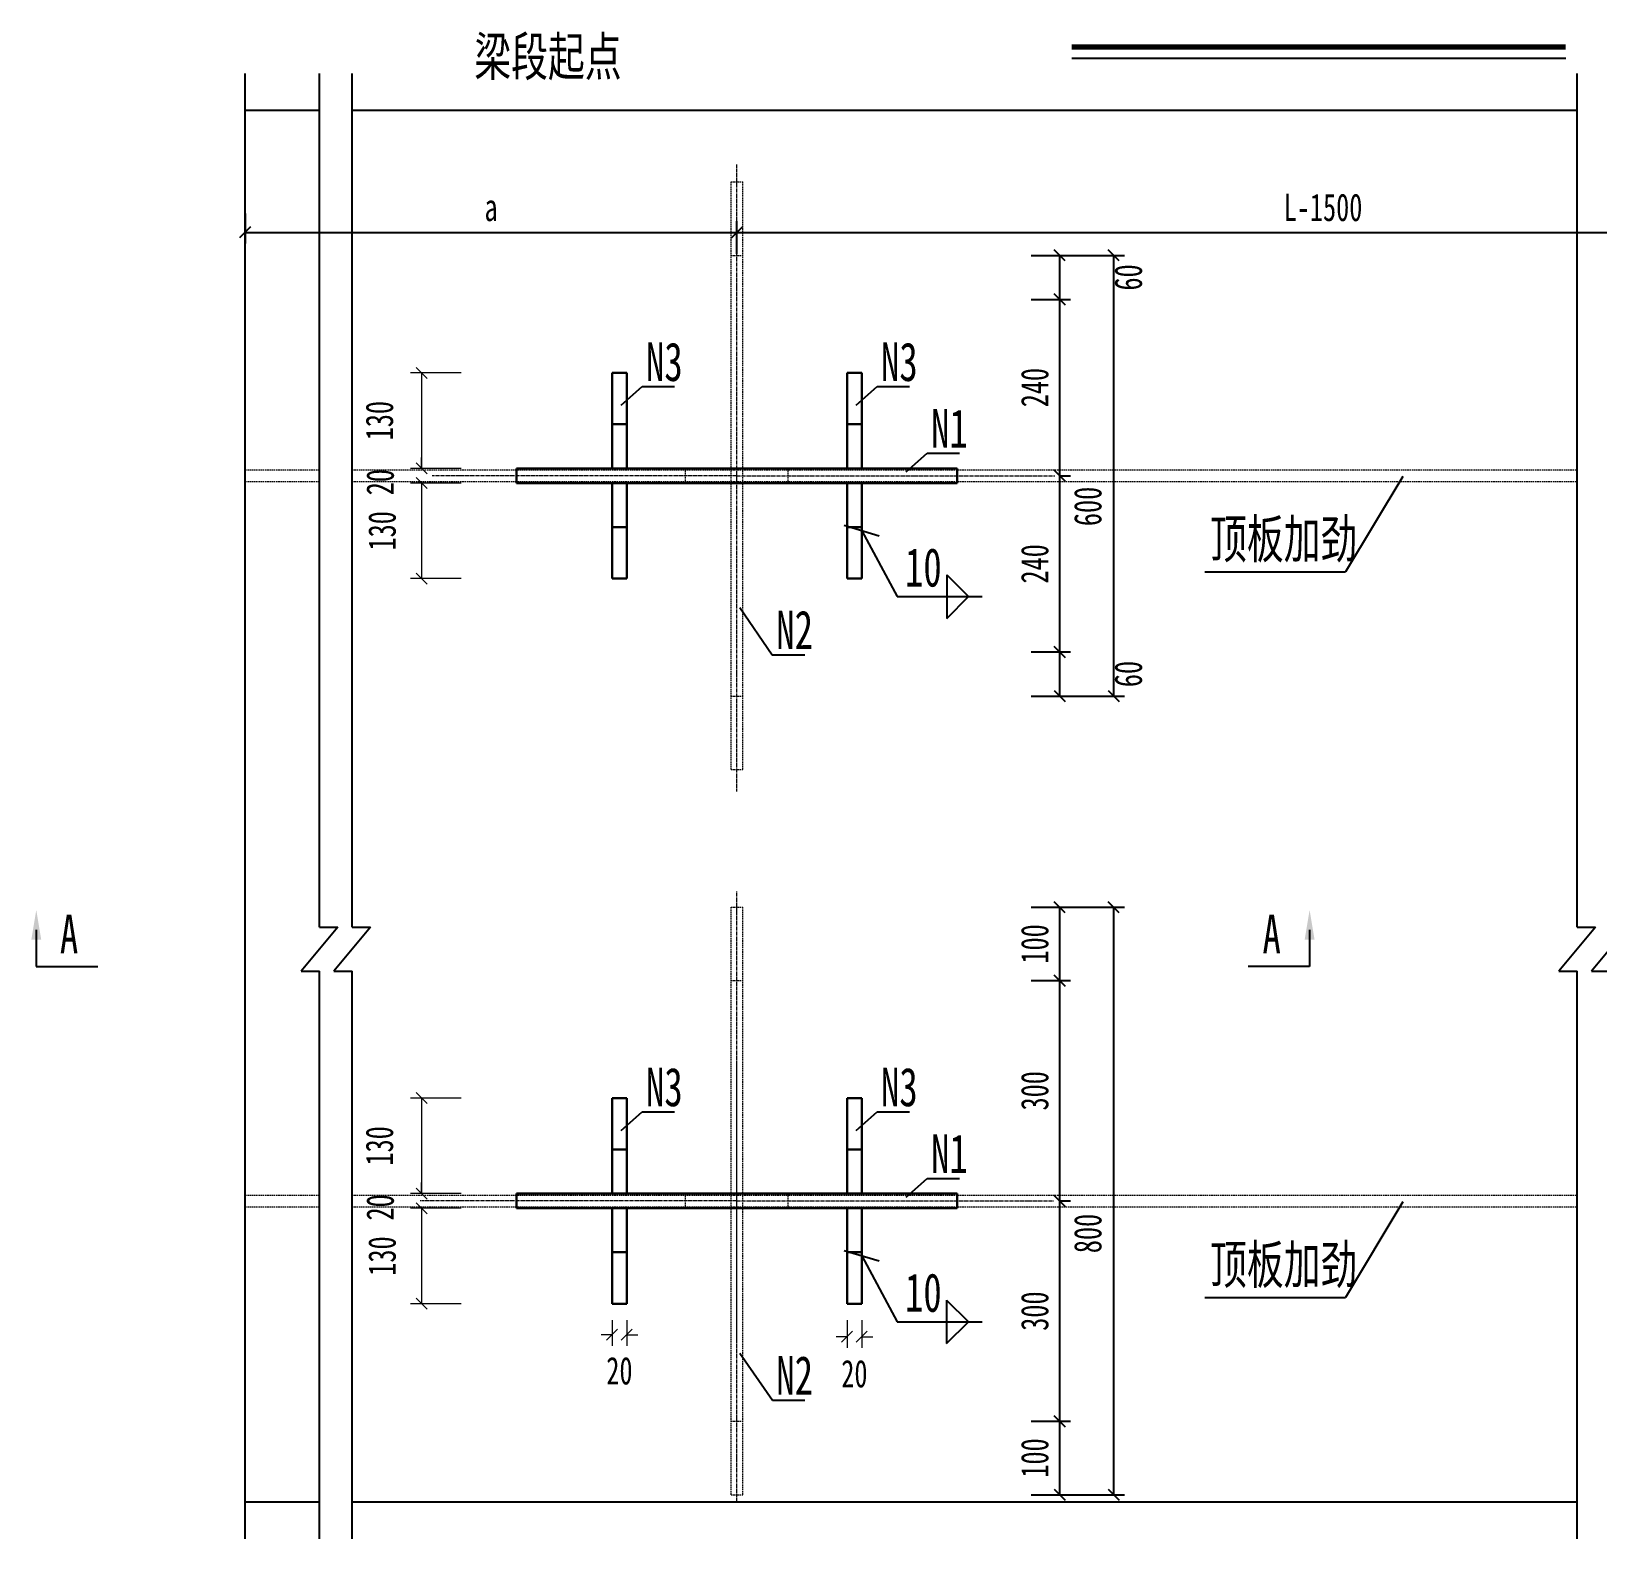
# Model space of a CAD drawing. Extents: x -9343 to 70062, y -6614 to 5134.
# Drawn here: x -9189 to -7056, y -2223 to -170 of the extents above; entities that cross this region are included whole.
import ezdxf

# ---------------------------------------------------------------- set-up
doc = ezdxf.new("R2010")
doc.units = 0
doc.header["$MEASUREMENT"] = 0
doc.header["$PDMODE"] = 34
doc.linetypes.add('CENTER2', pattern=[1.125, 0.75, -0.125, 0.125, -0.125])
doc.linetypes.add('DASHED2', pattern=[0.375, 0.25, -0.125])
doc.layers.get('0').update_dxf_attribs({"linetype": 'CONTINUOUS'})
doc.layers.get('DEFPOINTS').update_dxf_attribs({"color": 8, "linetype": 'CONTINUOUS'})
for name, color, linetype, lineweight in [('CENTER', 2, 'CONTINUOUS', 15), ('DASHED', 2, 'DASHED2', 15), ('dim', 4, 'CONTINUOUS', 13), ('text', 7, 'CONTINUOUS', 15), ('轮廓线', 3, 'CONTINUOUS', 30)]:
    doc.layers.add(name, color=color, linetype=linetype, lineweight=lineweight)
doc.styles.get("Standard").update_dxf_attribs({"font": '仿宋_GB2312.ttf', "width": 0.7})
doc.dimstyles.new('09BC1300', dxfattribs={"dimscale": 0, "dimtxt": 2.5, "dimasz": 1, "dimexe": 1, "dimexo": 1.5, "dimgap": 1, "dimtad": 1, "dimdec": 1, "dimdsep": 46, "dimtxsty": 'Standard', "dimblk": 'OBLIQUE', "dimcen": 0, "dimclrd": 256, "dimclre": 256, "dimclrt": 7, "dimadec": 0, "dimazin": 2, "dimtfac": 1, "dimtdec": 1, "dimtofl": 0, "dimtmove": 2, "dimatfit": 3, "dimldrblk": 'OBLIQUE', "dimfxl": 4, "dimfxlon": 1, "dimtolj": 1, "dimtzin": 0, "dimlwd": -1, "dimlwe": -1, "dimarcsym": 0})

# ---------------------------------------------------------------- blocks, each defined once
blk = doc.blocks.new('_Oblique')
at = {"color": 0, "linetype": 'ByBlock', "lineweight": -2}
blk.add_line((-0.5, -0.5), (0.5, 0.5), dxfattribs=at)
blk = doc.blocks.new('*D3')
at = {"layer": 'DEFPOINTS', "color": 0, "transparency": 16777216}
for p in [(-8580.9, -635.6), (-8657.2, -765.6), (-8580.9, -765.6)]:
    blk.add_point(p, dxfattribs=at)
at = {"layer": 'dim', "transparency": 16777216}
for p, q in [((-8603.4, -635.6), (-8672.2, -635.6)), ((-8657.2, -635.6), (-8657.2, -765.6)), ((-8603.4, -765.6), (-8672.2, -765.6))]:
    blk.add_line(p, q, dxfattribs=at)
at = {"layer": 'dim', "transparency": 16777216, "xscale": 14.99999996629198, "yscale": 14.99999996629198, "zscale": 14.99999996629198}
for p, rotation in [((-8657.2, -635.6), 90), ((-8657.2, -765.6), 270)]:
    blk.add_blockref('_Oblique', p, dxfattribs=dict(at, rotation=rotation))
at = {"layer": 'dim', "color": 7, "transparency": 16777216, "insert": (-8714.5, -700.6), "char_height": 37.5, "attachment_point": 5, "rotation": 90}
blk.add_mtext('\\A1;130', dxfattribs=at)
blk = doc.blocks.new('*D4')
at = {"layer": 'DEFPOINTS', "color": 0, "transparency": 16777216}
for p in [(-8580.9, -765.6), (-8657.2, -785.6), (-8580.9, -785.6)]:
    blk.add_point(p, dxfattribs=at)
at = {"layer": 'dim', "transparency": 16777216}
for p, q in [((-8603.4, -765.6), (-8672.2, -765.6)), ((-8657.2, -765.6), (-8657.2, -750.6)), ((-8603.4, -785.6), (-8672.2, -785.6)), ((-8657.2, -785.6), (-8657.2, -800.6))]:
    blk.add_line(p, q, dxfattribs=at)
at = {"layer": 'dim', "transparency": 16777216, "xscale": 14.99999996629198, "yscale": 14.99999996629198, "zscale": 14.99999996629198}
for p, rotation in [((-8657.2, -765.6), 270), ((-8657.2, -785.6), 90)]:
    blk.add_blockref('_Oblique', p, dxfattribs=dict(at, rotation=rotation))
at = {"layer": 'dim', "color": 7, "transparency": 16777216, "insert": (-8713.5, -784.4), "char_height": 37.5, "attachment_point": 5, "rotation": 90}
blk.add_mtext('\\A1;20', dxfattribs=at)
blk = doc.blocks.new('*D5')
at = {"layer": 'DEFPOINTS', "color": 0, "transparency": 16777216}
for p in [(-8580.9, -785.6), (-8657.2, -915.6), (-8580.9, -915.6)]:
    blk.add_point(p, dxfattribs=at)
at = {"layer": 'dim', "transparency": 16777216}
for p, q in [((-8603.4, -785.6), (-8672.2, -785.6)), ((-8657.2, -785.6), (-8657.2, -915.6)), ((-8603.4, -915.6), (-8672.2, -915.6))]:
    blk.add_line(p, q, dxfattribs=at)
at = {"layer": 'dim', "transparency": 16777216, "xscale": 14.99999996629198, "yscale": 14.99999996629198, "zscale": 14.99999996629198}
for p, rotation in [((-8657.2, -785.6), 90), ((-8657.2, -915.6), 270)]:
    blk.add_blockref('_Oblique', p, dxfattribs=dict(at, rotation=rotation))
at = {"layer": 'dim', "color": 7, "transparency": 16777216, "insert": (-8710.9, -850.6), "char_height": 37.5, "attachment_point": 5, "rotation": 90}
blk.add_mtext('\\A1;130', dxfattribs=at)
blk = doc.blocks.new('*D6')
at = {"layer": 'DEFPOINTS', "color": 0, "transparency": 16777216}
for p in [(-8580.9, -1773.1), (-8657.2, -1903.1), (-8580.9, -1903.1)]:
    blk.add_point(p, dxfattribs=at)
at = {"layer": 'dim', "transparency": 16777216}
for p, q in [((-8603.4, -1773.1), (-8672.2, -1773.1)), ((-8657.2, -1773.1), (-8657.2, -1903.1)), ((-8603.4, -1903.1), (-8672.2, -1903.1))]:
    blk.add_line(p, q, dxfattribs=at)
at = {"layer": 'dim', "transparency": 16777216, "xscale": 14.99999996629198, "yscale": 14.99999996629198, "zscale": 14.99999996629198}
for p, rotation in [((-8657.2, -1773.1), 90), ((-8657.2, -1903.1), 270)]:
    blk.add_blockref('_Oblique', p, dxfattribs=dict(at, rotation=rotation))
at = {"layer": 'dim', "color": 7, "transparency": 16777216, "insert": (-8710.9, -1838.1), "char_height": 37.5, "attachment_point": 5, "rotation": 90}
blk.add_mtext('\\A1;130', dxfattribs=at)
blk = doc.blocks.new('*D7')
at = {"layer": 'DEFPOINTS', "color": 0, "transparency": 16777216}
for p in [(-8580.9, -1623.1), (-8657.2, -1753.1), (-8580.9, -1753.1)]:
    blk.add_point(p, dxfattribs=at)
at = {"layer": 'dim', "transparency": 16777216}
for p, q in [((-8603.4, -1623.1), (-8672.2, -1623.1)), ((-8657.2, -1623.1), (-8657.2, -1753.1)), ((-8603.4, -1753.1), (-8672.2, -1753.1))]:
    blk.add_line(p, q, dxfattribs=at)
at = {"layer": 'dim', "transparency": 16777216, "xscale": 14.99999996629198, "yscale": 14.99999996629198, "zscale": 14.99999996629198}
for p, rotation in [((-8657.2, -1623.1), 90), ((-8657.2, -1753.1), 270)]:
    blk.add_blockref('_Oblique', p, dxfattribs=dict(at, rotation=rotation))
at = {"layer": 'dim', "color": 7, "transparency": 16777216, "insert": (-8714.5, -1688.1), "char_height": 37.5, "attachment_point": 5, "rotation": 90}
blk.add_mtext('\\A1;130', dxfattribs=at)
blk = doc.blocks.new('*D8')
at = {"layer": 'DEFPOINTS', "color": 0, "transparency": 16777216}
for p in [(-8580.9, -1753.1), (-8657.2, -1773.1), (-8580.9, -1773.1)]:
    blk.add_point(p, dxfattribs=at)
at = {"layer": 'dim', "transparency": 16777216}
for p, q in [((-8657.2, -1753.1), (-8657.2, -1738.1)), ((-8603.4, -1753.1), (-8672.2, -1753.1)), ((-8603.4, -1773.1), (-8672.2, -1773.1)), ((-8657.2, -1773.1), (-8657.2, -1788.1))]:
    blk.add_line(p, q, dxfattribs=at)
at = {"layer": 'dim', "transparency": 16777216, "xscale": 14.99999996629198, "yscale": 14.99999996629198, "zscale": 14.99999996629198}
for p, rotation in [((-8657.2, -1753.1), 270), ((-8657.2, -1773.1), 90)]:
    blk.add_blockref('_Oblique', p, dxfattribs=dict(at, rotation=rotation))
at = {"layer": 'dim', "color": 7, "transparency": 16777216, "insert": (-8713.5, -1771.9), "char_height": 37.5, "attachment_point": 5, "rotation": 90}
blk.add_mtext('\\A1;20', dxfattribs=at)
blk = doc.blocks.new('*D9')
at = {"layer": 'DEFPOINTS', "color": 0, "transparency": 16777216}
for p in [(-8397.8, -1903.1), (-8377.8, -1903.1), (-8377.8, -1945.3)]:
    blk.add_point(p, dxfattribs=at)
at = {"layer": 'dim', "transparency": 16777216}
for p, q in [((-8397.8, -1925.6), (-8397.8, -1960.3)), ((-8377.8, -1925.6), (-8377.8, -1960.3)), ((-8397.8, -1945.3), (-8412.8, -1945.3)), ((-8377.8, -1945.3), (-8362.8, -1945.3))]:
    blk.add_line(p, q, dxfattribs=at)
at = {"layer": 'dim', "transparency": 16777216, "xscale": 14.99999996629198, "yscale": 14.99999996629198, "zscale": 14.99999996629198}
blk.add_blockref('_Oblique', (-8397.8, -1945.3), dxfattribs=at)
at = {"layer": 'dim', "transparency": 16777216, "xscale": 14.99999996629198, "yscale": 14.99999996629198, "zscale": 14.99999996629198, "rotation": 180}
blk.add_blockref('_Oblique', (-8377.8, -1945.3), dxfattribs=at)
at = {"layer": 'dim', "color": 7, "transparency": 16777216, "insert": (-8387.8, -1994.5), "char_height": 37.5, "attachment_point": 5}
blk.add_mtext('\\A1;20', dxfattribs=at)
blk = doc.blocks.new('*D10')
at = {"layer": 'DEFPOINTS', "color": 0, "transparency": 16777216}
for p in [(-8077.8, -1903.1), (-8057.8, -1903.1), (-8057.8, -1948.1)]:
    blk.add_point(p, dxfattribs=at)
at = {"layer": 'dim', "transparency": 16777216}
for p, q in [((-8077.8, -1925.6), (-8077.8, -1963.1)), ((-8057.8, -1925.6), (-8057.8, -1963.1)), ((-8077.8, -1948.1), (-8092.8, -1948.1)), ((-8057.8, -1948.1), (-8042.8, -1948.1))]:
    blk.add_line(p, q, dxfattribs=at)
at = {"layer": 'dim', "transparency": 16777216, "xscale": 14.99999996629198, "yscale": 14.99999996629198, "zscale": 14.99999996629198}
blk.add_blockref('_Oblique', (-8077.8, -1948.1), dxfattribs=at)
at = {"layer": 'dim', "transparency": 16777216, "xscale": 14.99999996629198, "yscale": 14.99999996629198, "zscale": 14.99999996629198, "rotation": 180}
blk.add_blockref('_Oblique', (-8057.8, -1948.1), dxfattribs=at)
at = {"layer": 'dim', "color": 7, "transparency": 16777216, "insert": (-8067.8, -1998.5), "char_height": 37.5, "attachment_point": 5}
blk.add_mtext('\\A1;20', dxfattribs=at)
blk = doc.blocks.new('*D46')
at = {"ltscale": 4, "transparency": 16777216}
for p, q in [((-7827.2, -475.6), (-7773.3, -475.6)), ((-7788.3, -475.6), (-7788.3, -535.6)), ((-7827.2, -535.6), (-7773.3, -535.6))]:
    blk.add_line(p, q, dxfattribs=at)
at = {"layer": 'DEFPOINTS', "color": 0, "ltscale": 4, "transparency": 16777216}
for p in [(-7849.7, -475.6), (-7849.7, -535.6), (-7788.3, -535.6)]:
    blk.add_point(p, dxfattribs=at)
at = {"ltscale": 4, "transparency": 16777216, "xscale": 14.99999996629198, "yscale": 14.99999996629198, "zscale": 14.99999996629198}
for p, rotation in [((-7788.3, -475.6), 90), ((-7788.3, -535.6), 270)]:
    blk.add_blockref('_Oblique', p, dxfattribs=dict(at, rotation=rotation))
at = {"color": 7, "ltscale": 4, "transparency": 16777216, "insert": (-7694.6, -505.6), "char_height": 37.5, "attachment_point": 5, "rotation": 90}
blk.add_mtext('\\A1;60', dxfattribs=at)
blk = doc.blocks.new('*D47')
at = {"ltscale": 4, "transparency": 16777216}
for p, q in [((-7827.2, -535.6), (-7773.3, -535.6)), ((-7788.3, -535.6), (-7788.3, -775.6)), ((-7788.3, -775.6), (-7773.3, -775.6))]:
    blk.add_line(p, q, dxfattribs=at)
at = {"layer": 'DEFPOINTS', "color": 0, "ltscale": 4, "transparency": 16777216}
for p in [(-7849.7, -535.6), (-7794.7, -775.6), (-7788.3, -775.6)]:
    blk.add_point(p, dxfattribs=at)
at = {"ltscale": 4, "transparency": 16777216, "xscale": 14.99999996629198, "yscale": 14.99999996629198, "zscale": 14.99999996629198}
for p, rotation in [((-7788.3, -535.6), 90), ((-7788.3, -775.6), 270)]:
    blk.add_blockref('_Oblique', p, dxfattribs=dict(at, rotation=rotation))
at = {"color": 7, "ltscale": 4, "transparency": 16777216, "insert": (-7822.1, -655.6), "char_height": 37.5, "attachment_point": 5, "rotation": 90}
blk.add_mtext('\\A1;240', dxfattribs=at)
blk = doc.blocks.new('*D48')
at = {"ltscale": 4, "transparency": 16777216}
for p, q in [((-7788.3, -775.6), (-7773.3, -775.6)), ((-7788.3, -775.6), (-7788.3, -1015.6)), ((-7827.2, -1015.6), (-7773.3, -1015.6))]:
    blk.add_line(p, q, dxfattribs=at)
at = {"layer": 'DEFPOINTS', "color": 0, "ltscale": 4, "transparency": 16777216}
for p in [(-7794.7, -775.6), (-7849.7, -1015.6), (-7788.3, -1015.6)]:
    blk.add_point(p, dxfattribs=at)
at = {"ltscale": 4, "transparency": 16777216, "xscale": 14.99999996629198, "yscale": 14.99999996629198, "zscale": 14.99999996629198}
for p, rotation in [((-7788.3, -775.6), 90), ((-7788.3, -1015.6), 270)]:
    blk.add_blockref('_Oblique', p, dxfattribs=dict(at, rotation=rotation))
at = {"color": 7, "ltscale": 4, "transparency": 16777216, "insert": (-7822.1, -895.6), "char_height": 37.5, "attachment_point": 5, "rotation": 90}
blk.add_mtext('\\A1;240', dxfattribs=at)
blk = doc.blocks.new('*D49')
at = {"ltscale": 4, "transparency": 16777216}
for p, q in [((-7827.2, -1015.6), (-7773.3, -1015.6)), ((-7788.3, -1015.6), (-7788.3, -1075.6)), ((-7827.2, -1075.6), (-7773.3, -1075.6))]:
    blk.add_line(p, q, dxfattribs=at)
at = {"layer": 'DEFPOINTS', "color": 0, "ltscale": 4, "transparency": 16777216}
for p in [(-7849.7, -1015.6), (-7849.7, -1075.6), (-7788.3, -1075.6)]:
    blk.add_point(p, dxfattribs=at)
at = {"ltscale": 4, "transparency": 16777216, "xscale": 14.99999996629198, "yscale": 14.99999996629198, "zscale": 14.99999996629198}
for p, rotation in [((-7788.3, -1015.6), 90), ((-7788.3, -1075.6), 270)]:
    blk.add_blockref('_Oblique', p, dxfattribs=dict(at, rotation=rotation))
at = {"color": 7, "ltscale": 4, "transparency": 16777216, "insert": (-7694.6, -1045.6), "char_height": 37.5, "attachment_point": 5, "rotation": 90}
blk.add_mtext('\\A1;60', dxfattribs=at)
blk = doc.blocks.new('*D50')
at = {"ltscale": 4, "transparency": 16777216}
for p, q in [((-7774.9, -475.6), (-7699.9, -475.6)), ((-7714.9, -475.6), (-7714.9, -1075.6)), ((-7774.9, -1075.6), (-7699.9, -1075.6))]:
    blk.add_line(p, q, dxfattribs=at)
at = {"layer": 'DEFPOINTS', "color": 0, "ltscale": 4, "transparency": 16777216}
for p in [(-7849.7, -475.6), (-7849.7, -1075.6), (-7714.9, -1075.6)]:
    blk.add_point(p, dxfattribs=at)
at = {"ltscale": 4, "transparency": 16777216, "xscale": 14.99999996629198, "yscale": 14.99999996629198, "zscale": 14.99999996629198}
for p, rotation in [((-7714.9, -475.6), 90), ((-7714.9, -1075.6), 270)]:
    blk.add_blockref('_Oblique', p, dxfattribs=dict(at, rotation=rotation))
at = {"color": 7, "ltscale": 4, "transparency": 16777216, "insert": (-7749.8, -817.4), "char_height": 37.5, "attachment_point": 5, "rotation": 90}
blk.add_mtext('\\A1;600', dxfattribs=at)
blk = doc.blocks.new('*D51')
at = {"ltscale": 4, "transparency": 16777216}
for p, q in [((-7827.2, -1363.1), (-7773.3, -1363.1)), ((-7788.3, -1363.1), (-7788.3, -1463.1)), ((-7827.2, -1463.1), (-7773.3, -1463.1))]:
    blk.add_line(p, q, dxfattribs=at)
at = {"layer": 'DEFPOINTS', "color": 0, "ltscale": 4, "transparency": 16777216}
for p in [(-7849.7, -1363.1), (-7849.7, -1463.1), (-7788.3, -1463.1)]:
    blk.add_point(p, dxfattribs=at)
at = {"ltscale": 4, "transparency": 16777216, "xscale": 14.99999996629198, "yscale": 14.99999996629198, "zscale": 14.99999996629198}
for p, rotation in [((-7788.3, -1363.1), 90), ((-7788.3, -1463.1), 270)]:
    blk.add_blockref('_Oblique', p, dxfattribs=dict(at, rotation=rotation))
at = {"color": 7, "ltscale": 4, "transparency": 16777216, "insert": (-7822.1, -1413.1), "char_height": 37.5, "attachment_point": 5, "rotation": 90}
blk.add_mtext('\\A1;100', dxfattribs=at)
blk = doc.blocks.new('*D52')
at = {"ltscale": 4, "transparency": 16777216}
for p, q in [((-7827.2, -1463.1), (-7773.3, -1463.1)), ((-7788.3, -1463.1), (-7788.3, -1763.1)), ((-7788.3, -1763.1), (-7773.3, -1763.1))]:
    blk.add_line(p, q, dxfattribs=at)
at = {"layer": 'DEFPOINTS', "color": 0, "ltscale": 4, "transparency": 16777216}
for p in [(-7849.7, -1463.1), (-7794.7, -1763.1), (-7788.3, -1763.1)]:
    blk.add_point(p, dxfattribs=at)
at = {"ltscale": 4, "transparency": 16777216, "xscale": 14.99999996629198, "yscale": 14.99999996629198, "zscale": 14.99999996629198}
for p, rotation in [((-7788.3, -1463.1), 90), ((-7788.3, -1763.1), 270)]:
    blk.add_blockref('_Oblique', p, dxfattribs=dict(at, rotation=rotation))
at = {"color": 7, "ltscale": 4, "transparency": 16777216, "insert": (-7822.1, -1613.1), "char_height": 37.5, "attachment_point": 5, "rotation": 90}
blk.add_mtext('\\A1;300', dxfattribs=at)
blk = doc.blocks.new('*D53')
at = {"ltscale": 4, "transparency": 16777216}
for p, q in [((-7788.3, -1763.1), (-7773.3, -1763.1)), ((-7788.3, -1763.1), (-7788.3, -2063.1)), ((-7827.2, -2063.1), (-7773.3, -2063.1))]:
    blk.add_line(p, q, dxfattribs=at)
at = {"layer": 'DEFPOINTS', "color": 0, "ltscale": 4, "transparency": 16777216}
for p in [(-7794.7, -1763.1), (-7849.7, -2063.1), (-7788.3, -2063.1)]:
    blk.add_point(p, dxfattribs=at)
at = {"ltscale": 4, "transparency": 16777216, "xscale": 14.99999996629198, "yscale": 14.99999996629198, "zscale": 14.99999996629198}
for p, rotation in [((-7788.3, -1763.1), 90), ((-7788.3, -2063.1), 270)]:
    blk.add_blockref('_Oblique', p, dxfattribs=dict(at, rotation=rotation))
at = {"color": 7, "ltscale": 4, "transparency": 16777216, "insert": (-7822.1, -1913.1), "char_height": 37.5, "attachment_point": 5, "rotation": 90}
blk.add_mtext('\\A1;300', dxfattribs=at)
blk = doc.blocks.new('*D54')
at = {"ltscale": 4, "transparency": 16777216}
for p, q in [((-7827.2, -2063.1), (-7773.3, -2063.1)), ((-7788.3, -2063.1), (-7788.3, -2163.1)), ((-7827.2, -2163.1), (-7773.3, -2163.1))]:
    blk.add_line(p, q, dxfattribs=at)
at = {"layer": 'DEFPOINTS', "color": 0, "ltscale": 4, "transparency": 16777216}
for p in [(-7849.7, -2063.1), (-7849.7, -2163.1), (-7788.3, -2163.1)]:
    blk.add_point(p, dxfattribs=at)
at = {"ltscale": 4, "transparency": 16777216, "xscale": 14.99999996629198, "yscale": 14.99999996629198, "zscale": 14.99999996629198}
for p, rotation in [((-7788.3, -2063.1), 90), ((-7788.3, -2163.1), 270)]:
    blk.add_blockref('_Oblique', p, dxfattribs=dict(at, rotation=rotation))
at = {"color": 7, "ltscale": 4, "transparency": 16777216, "insert": (-7822.1, -2113.1), "char_height": 37.5, "attachment_point": 5, "rotation": 90}
blk.add_mtext('\\A1;100', dxfattribs=at)
blk = doc.blocks.new('*D55')
at = {"ltscale": 4, "transparency": 16777216}
for p, q in [((-7774.9, -1363.1), (-7699.9, -1363.1)), ((-7714.9, -1363.1), (-7714.9, -2163.1)), ((-7774.9, -2163.1), (-7699.9, -2163.1))]:
    blk.add_line(p, q, dxfattribs=at)
at = {"layer": 'DEFPOINTS', "color": 0, "ltscale": 4, "transparency": 16777216}
for p in [(-7849.7, -1363.1), (-7849.7, -2163.1), (-7714.9, -2163.1)]:
    blk.add_point(p, dxfattribs=at)
at = {"ltscale": 4, "transparency": 16777216, "xscale": 14.99999996629198, "yscale": 14.99999996629198, "zscale": 14.99999996629198}
for p, rotation in [((-7714.9, -1363.1), 90), ((-7714.9, -2163.1), 270)]:
    blk.add_blockref('_Oblique', p, dxfattribs=dict(at, rotation=rotation))
at = {"color": 7, "ltscale": 4, "transparency": 16777216, "insert": (-7749.8, -1807.4), "char_height": 37.5, "attachment_point": 5, "rotation": 90}
blk.add_mtext('\\A1;800', dxfattribs=at)
blk = doc.blocks.new('*D56')
at = {"ltscale": 4, "transparency": 16777216}
for p, q in [((-8897.5, -418.6), (-8897.5, -459.2)), ((-8897.5, -444.2), (-8227.8, -444.2)), ((-8227.8, -473.6), (-8227.8, -429.2))]:
    blk.add_line(p, q, dxfattribs=at)
at = {"layer": 'DEFPOINTS', "color": 0, "ltscale": 4, "transparency": 16777216}
for p in [(-8897.5, -396.1), (-8227.8, -444.2), (-8227.8, -496.1)]:
    blk.add_point(p, dxfattribs=at)
at = {"ltscale": 4, "transparency": 16777216, "xscale": 14.99999996629198, "yscale": 14.99999996629198, "zscale": 14.99999996629198, "rotation": 180}
blk.add_blockref('_Oblique', (-8897.5, -444.2), dxfattribs=at)
at = {"ltscale": 4, "transparency": 16777216, "xscale": 14.99999996629198, "yscale": 14.99999996629198, "zscale": 14.99999996629198}
blk.add_blockref('_Oblique', (-8227.8, -444.2), dxfattribs=at)
at = {"color": 7, "ltscale": 4, "transparency": 16777216, "insert": (-8562.6, -410.4), "char_height": 37.5, "attachment_point": 5}
blk.add_mtext('\\A1;a', dxfattribs=at)
blk = doc.blocks.new('*D57')
at = {"ltscale": 4, "transparency": 16777216}
for p, q in [((-6631.3, -418.6), (-6631.3, -459.2)), ((-8227.8, -473.6), (-8227.8, -429.2)), ((-8227.8, -444.2), (-6631.3, -444.2))]:
    blk.add_line(p, q, dxfattribs=at)
at = {"layer": 'DEFPOINTS', "color": 0, "ltscale": 4, "transparency": 16777216}
for p in [(-6631.3, -396.1), (-6631.3, -444.2), (-8227.8, -496.1)]:
    blk.add_point(p, dxfattribs=at)
at = {"ltscale": 4, "transparency": 16777216, "xscale": 14.99999996629198, "yscale": 14.99999996629198, "zscale": 14.99999996629198, "rotation": 180}
blk.add_blockref('_Oblique', (-8227.8, -444.2), dxfattribs=at)
at = {"ltscale": 4, "transparency": 16777216, "xscale": 14.99999996629198, "yscale": 14.99999996629198, "zscale": 14.99999996629198}
blk.add_blockref('_Oblique', (-6631.3, -444.2), dxfattribs=at)
at = {"color": 7, "ltscale": 4, "transparency": 16777216, "insert": (-7429.6, -410.4), "char_height": 37.5, "attachment_point": 5}
blk.add_mtext('\\A1;L-1500', dxfattribs=at)

msp = doc.modelspace()

# ---------------------------------------------------------------- linework, layer by layer
for p, q in [((-7771.71, -206.81), (-7099, -206.81)), ((-8897.47, -1390.19), (-8897.47, -227.71)), ((-8796.17, -1390.19), (-8796.17, -227.71)), ((-8751.83, -1390.19), (-8751.83, -227.71)), ((-7083.33, -1390.19), (-7083.33, -227.71)), ((-8897.47, -277.71), (-8796.17, -277.71)), ((-8751.83, -277.71), (-7508.69, -277.71)), ((-7508.69, -277.71), (-7083.33, -277.71)), ((-8065.38, -679.73), (-8036.97, -654.27)), ((-8036.97, -654.27), (-7992.71, -654.27)), ((-7320.7, -776.45), (-7399.07, -906.67)), ((-7941.94, -910.5), (-7941.94, -969.85)), ((-7941.94, -910.5), (-7912.27, -940.18)), ((-7590.37, -906.67), (-7399.07, -906.67)), ((-7941.94, -969.85), (-7912.27, -940.18)), ((-9181.96, -1393.8), (-9181.96, -1443.64)), ((-8897.47, -2222.96), (-8897.47, -1390.19)), ((-8771.17, -1390.19), (-8821.17, -1450.19)), ((-8796.17, -1390.19), (-8771.17, -1390.19)), ((-8726.83, -1390.19), (-8776.83, -1450.19)), ((-8751.83, -1390.19), (-8726.83, -1390.19)), ((-7447.87, -1393.8), (-7447.87, -1443.64)), ((-7058.33, -1390.19), (-7108.33, -1450.19)), ((-7083.33, -1390.19), (-7058.33, -1390.19)), ((-7013.99, -1390.19), (-7063.99, -1450.19)), ((-9181.96, -1443.64), (-9098.28, -1443.64)), ((-8821.17, -1450.19), (-8796.17, -1450.19)), ((-8796.17, -2222.96), (-8796.17, -1450.19)), ((-8776.83, -1450.19), (-8751.83, -1450.19)), ((-8751.83, -2222.96), (-8751.83, -1450.19)), ((-7447.87, -1443.64), (-7531.54, -1443.64)), ((-7108.33, -1450.19), (-7083.33, -1450.19)), ((-7083.33, -2222.96), (-7083.33, -1450.19)), ((-7063.99, -1450.19), (-7038.99, -1450.19)), ((-7320.7, -1764.39), (-7399.07, -1894.62)), ((-7942.24, -1898.01), (-7942.24, -1957.36)), ((-7942.24, -1898.01), (-7912.56, -1927.69)), ((-7590.37, -1894.62), (-7399.07, -1894.62)), ((-7942.24, -1957.36), (-7912.56, -1927.69)), ((-8897.47, -2172.96), (-8796.17, -2172.96)), ((-8751.83, -2172.96), (-7496.46, -2172.96)), ((-7496.46, -2172.96), (-7083.33, -2172.96))]:
    msp.add_line(p, q)
at = {"ltscale": 4}
for p, q in [((-8385.38, -679.73), (-8356.97, -654.27)), ((-8356.97, -654.27), (-8312.71, -654.27)), ((-7997.15, -770.46), (-7968.74, -745)), ((-7968.74, -745), (-7924.49, -745)), ((-8223.91, -955.12), (-8179.59, -1019.31)), ((-8179.59, -1019.31), (-8135.33, -1019.31)), ((-8385.38, -1667.24), (-8356.97, -1641.78)), ((-8356.97, -1641.78), (-8312.71, -1641.78)), ((-8065.38, -1667.24), (-8036.97, -1641.78)), ((-8036.97, -1641.78), (-7992.71, -1641.78)), ((-7997.15, -1757.97), (-7968.74, -1732.51)), ((-7968.74, -1732.51), (-7924.49, -1732.51)), ((-8223.86, -1970.19), (-8179.54, -2034.38)), ((-8179.54, -2034.38), (-8135.28, -2034.38))]:
    msp.add_line(p, q, dxfattribs=at)
at = {"const_width": 7.5}
msp.add_lwpolyline([(-7771.71, -191.81), (-7099, -191.81)], dxfattribs=at)
for points in [[(-9188.71, -1407.3), (-9175.21, -1407.3), (-9181.96, -1366.8)], [(-7441.12, -1407.3), (-7454.62, -1407.3), (-7447.87, -1366.8)]]:
    msp.add_solid(points)
at = {"layer": 'CENTER', "linetype": 'CENTER2', "ltscale": 6}
for p, q in [((-8227.82, -1205.77), (-8227.82, -351.6)), ((-8227.82, -775.55), (-8642.61, -775.55)), ((-8227.82, -775.55), (-7794.68, -775.55)), ((-8227.82, -1955.09), (-8227.82, -1340.97)), ((-8227.82, -2172.96), (-8227.82, -1572.47)), ((-8227.82, -1763.06), (-8659.52, -1763.06)), ((-8227.82, -1763.06), (-7796.39, -1763.06))]:
    msp.add_line(p, q, dxfattribs=at)
at = {"layer": 'DASHED', "ltscale": 8}
for p, q in [((-8235.82, -1175.55), (-8235.82, -375.55)), ((-8235.82, -375.55), (-8219.82, -375.55)), ((-8219.82, -1175.55), (-8219.82, -375.55)), ((-8235.82, -475.55), (-8219.82, -475.55)), ((-8897.47, -767.55), (-8796.17, -767.55)), ((-8751.83, -767.55), (-7083.33, -767.55)), ((-8297.82, -785.55), (-8297.82, -765.55)), ((-8157.82, -785.55), (-8157.82, -765.55)), ((-8897.47, -783.55), (-8796.17, -783.55)), ((-8751.83, -783.55), (-7083.33, -783.55)), ((-8235.82, -1075.55), (-8219.82, -1075.55)), ((-8235.82, -1175.55), (-8219.82, -1175.55)), ((-8235.82, -2163.06), (-8235.82, -1363.06)), ((-8235.82, -1363.06), (-8219.82, -1363.06)), ((-8219.82, -2163.06), (-8219.82, -1363.06)), ((-8235.82, -1463.06), (-8219.82, -1463.06)), ((-8897.47, -1755.06), (-8796.17, -1755.06)), ((-8751.83, -1755.06), (-7083.33, -1755.06)), ((-8297.82, -1773.06), (-8297.82, -1753.06)), ((-8157.82, -1773.06), (-8157.82, -1753.06)), ((-8897.47, -1771.06), (-8796.17, -1771.06)), ((-8751.83, -1771.06), (-7083.33, -1771.06)), ((-8235.82, -2063.06), (-8219.82, -2063.06)), ((-8235.82, -2163.06), (-8219.82, -2163.06))]:
    msp.add_line(p, q, dxfattribs=at)
at = {"layer": '轮廓线'}
for p, q in [((-8397.82, -635.55), (-8397.82, -765.55)), ((-8377.82, -635.55), (-8397.82, -635.55)), ((-8377.82, -635.55), (-8377.82, -765.55)), ((-8077.82, -635.55), (-8077.82, -765.55)), ((-8077.82, -635.55), (-8057.82, -635.55)), ((-8057.82, -635.55), (-8057.82, -765.55)), ((-8377.82, -705.55), (-8397.82, -705.55)), ((-8077.82, -705.55), (-8057.82, -705.55)), ((-7927.82, -765.55), (-8527.82, -765.55)), ((-8527.82, -785.55), (-8527.82, -765.55)), ((-7927.82, -785.55), (-7927.82, -765.55)), ((-7927.82, -785.55), (-8527.82, -785.55)), ((-8397.82, -915.55), (-8397.82, -785.55)), ((-8377.82, -915.55), (-8377.82, -785.55)), ((-8077.82, -915.55), (-8077.82, -785.55)), ((-8057.82, -915.55), (-8057.82, -785.55)), ((-8377.82, -845.55), (-8397.82, -845.55)), ((-8077.82, -845.55), (-8057.82, -845.55)), ((-8377.82, -915.55), (-8397.82, -915.55)), ((-8077.82, -915.55), (-8057.82, -915.55)), ((-8397.82, -1623.06), (-8397.82, -1753.06)), ((-8377.82, -1623.06), (-8397.82, -1623.06)), ((-8377.82, -1623.06), (-8377.82, -1753.06)), ((-8077.82, -1623.06), (-8077.82, -1753.06)), ((-8077.82, -1623.06), (-8057.82, -1623.06)), ((-8057.82, -1623.06), (-8057.82, -1753.06)), ((-8377.82, -1693.06), (-8397.82, -1693.06)), ((-8077.82, -1693.06), (-8057.82, -1693.06)), ((-7927.82, -1753.06), (-8527.82, -1753.06)), ((-8527.82, -1773.06), (-8527.82, -1753.06)), ((-7927.82, -1773.06), (-7927.82, -1753.06)), ((-7927.82, -1773.06), (-8527.82, -1773.06)), ((-8397.82, -1903.06), (-8397.82, -1773.06)), ((-8377.82, -1903.06), (-8377.82, -1773.06)), ((-8077.82, -1903.06), (-8077.82, -1773.06)), ((-8057.82, -1903.06), (-8057.82, -1773.06)), ((-8377.82, -1833.06), (-8397.82, -1833.06)), ((-8077.82, -1833.06), (-8057.82, -1833.06)), ((-8377.82, -1903.06), (-8397.82, -1903.06)), ((-8077.82, -1903.06), (-8057.82, -1903.06))]:
    msp.add_line(p, q, dxfattribs=at)

# ---------------------------------------------------------------- texts
at = {"layer": 'text', "width": 0.7}
for s, p in [('梁段起点', (-8585.34, -231.07)), ('N3', (-8351.59, -646.63)), ('N3', (-8031.59, -646.63)), ('N1', (-7963.37, -737.37)), ('顶板加劲', (-7583.4, -887.88)), ('10', (-7998.89, -926.54)), ('N2', (-8174.21, -1011.68)), ('A', (-9149.8, -1425.95)), ('A', (-7512.03, -1425.95)), ('N3', (-8351.59, -1634.14)), ('N3', (-8031.59, -1634.14)), ('N1', (-7963.37, -1724.88)), ('顶板加劲', (-7583.4, -1875.83)), ('10', (-7998.89, -1914.05)), ('N2', (-8174.16, -2026.74))]:
    msp.add_text(s, height=52.5, dxfattribs=at).set_placement(p)

# ---------------------------------------------------------------- dimensions: what is measured, and where the dimension line sits
at = {"ltscale": 4}
for base, p1, p2, text, override, picture, middle in [((-8227.82, -444.18), (-8897.47, -396.08), (-8227.82, -496.08), 'a', {"dimscale": 15}, '*D56', (-8562.65, -410.43)), ((-6631.28, -444.18), (-8227.82, -496.08), (-6631.28, -396.08), 'L-1500', {"dimscale": 15, "dimtxsty": 'Standard'}, '*D57', (-7429.55, -410.43))]:
    dim = msp.add_linear_dim(base=base, p1=p1, p2=p2, text=text, dimstyle='09BC1300', override=override, dxfattribs=at)
    dim.commit()
    dim.dimension.update_dxf_attribs({"geometry": picture, "text_midpoint": middle})
for base, p1, p2, picture, middle in [((-7788.31, -535.55), (-7849.69, -475.55), (-7849.69, -535.55), '*D46', (-7694.56, -505.55)), ((-7788.31, -775.55), (-7849.69, -535.55), (-7794.68, -775.55), '*D47', (-7822.06, -655.55)), ((-7788.31, -1015.55), (-7794.68, -775.55), (-7849.69, -1015.55), '*D48', (-7822.06, -895.55)), ((-7788.31, -1075.55), (-7849.69, -1015.55), (-7849.69, -1075.55), '*D49', (-7694.56, -1045.55)), ((-7788.31, -1463.06), (-7849.69, -1363.06), (-7849.69, -1463.06), '*D51', (-7822.06, -1413.06)), ((-7788.31, -1763.06), (-7849.69, -1463.06), (-7794.68, -1763.06), '*D52', (-7822.06, -1613.06)), ((-7788.31, -2063.06), (-7794.68, -1763.06), (-7849.69, -2063.06), '*D53', (-7822.06, -1913.06)), ((-7788.31, -2163.06), (-7849.69, -2063.06), (-7849.69, -2163.06), '*D54', (-7822.06, -2113.06))]:
    dim = msp.add_linear_dim(base=base, p1=p1, p2=p2, angle=90, dimstyle='09BC1300', override={"dimscale": 15, "dimtxsty": 'Standard'}, dxfattribs=at)
    dim.commit()
    dim.dimension.update_dxf_attribs({"geometry": picture, "text_midpoint": middle})
for base, p1, p2, picture, middle in [((-7714.92, -1075.55), (-7849.69, -475.55), (-7849.69, -1075.55), '*D50', (-7749.77, -817.41)), ((-7714.92, -2163.06), (-7849.69, -1363.06), (-7849.69, -2163.06), '*D55', (-7749.84, -1807.38))]:
    dim = msp.add_linear_dim(base=base, p1=p1, p2=p2, angle=90, dimstyle='09BC1300', override={"dimscale": 15, "dimtxsty": 'Standard'}, dxfattribs=at)
    dim.commit()
    dim.dimension.update_dxf_attribs({"geometry": picture, "text_midpoint": middle, "dimtype": 160})
at = {"layer": 'dim'}
for base, p1, p2, picture, middle in [((-8657.22, -765.55), (-8580.92, -635.55), (-8580.92, -765.55), '*D3', (-8714.54, -700.55)), ((-8657.22, -785.55), (-8580.92, -765.55), (-8580.92, -785.55), '*D4', (-8713.47, -784.44)), ((-8657.22, -915.55), (-8580.92, -785.55), (-8580.92, -915.55), '*D5', (-8710.89, -850.55)), ((-8657.22, -1753.06), (-8580.92, -1623.06), (-8580.92, -1753.06), '*D7', (-8714.54, -1688.06)), ((-8657.22, -1773.06), (-8580.92, -1753.06), (-8580.92, -1773.06), '*D8', (-8713.47, -1771.95)), ((-8657.22, -1903.06), (-8580.92, -1773.06), (-8580.92, -1903.06), '*D6', (-8710.89, -1838.06))]:
    dim = msp.add_linear_dim(base=base, p1=p1, p2=p2, angle=90, dimstyle='09BC1300', override={"dimscale": 15, "dimtxsty": 'Standard'}, dxfattribs=at)
    dim.commit()
    dim.dimension.update_dxf_attribs({"geometry": picture, "text_midpoint": middle, "dimtype": 160})
for base, p1, p2, picture, middle in [((-8377.82, -1945.27), (-8397.82, -1903.06), (-8377.82, -1903.06), '*D9', (-8387.82, -1994.45)), ((-8057.82, -1948.14), (-8077.82, -1903.06), (-8057.82, -1903.06), '*D10', (-8067.82, -1998.46))]:
    dim = msp.add_linear_dim(base=base, p1=p1, p2=p2, dimstyle='09BC1300', override={"dimscale": 15, "dimtxsty": 'Standard'}, dxfattribs=at)
    dim.commit()
    dim.dimension.update_dxf_attribs({"geometry": picture, "text_midpoint": middle, "dimtype": 160})

# ---------------------------------------------------------------- leaders
for points in [[(-8057.82, -850.55), (-8009.62, -940.18), (-7893.68, -940.18)], [(-8057.82, -1838.06), (-8009.62, -1927.69), (-7893.68, -1927.69)]]:
    msp.add_leader(points, dimstyle='09BC1300', override={"dimscale": 0.025, "dimasz": 1400, "dimtxsty": 'Standard'})

doc.saveas('drawing.dxf')
